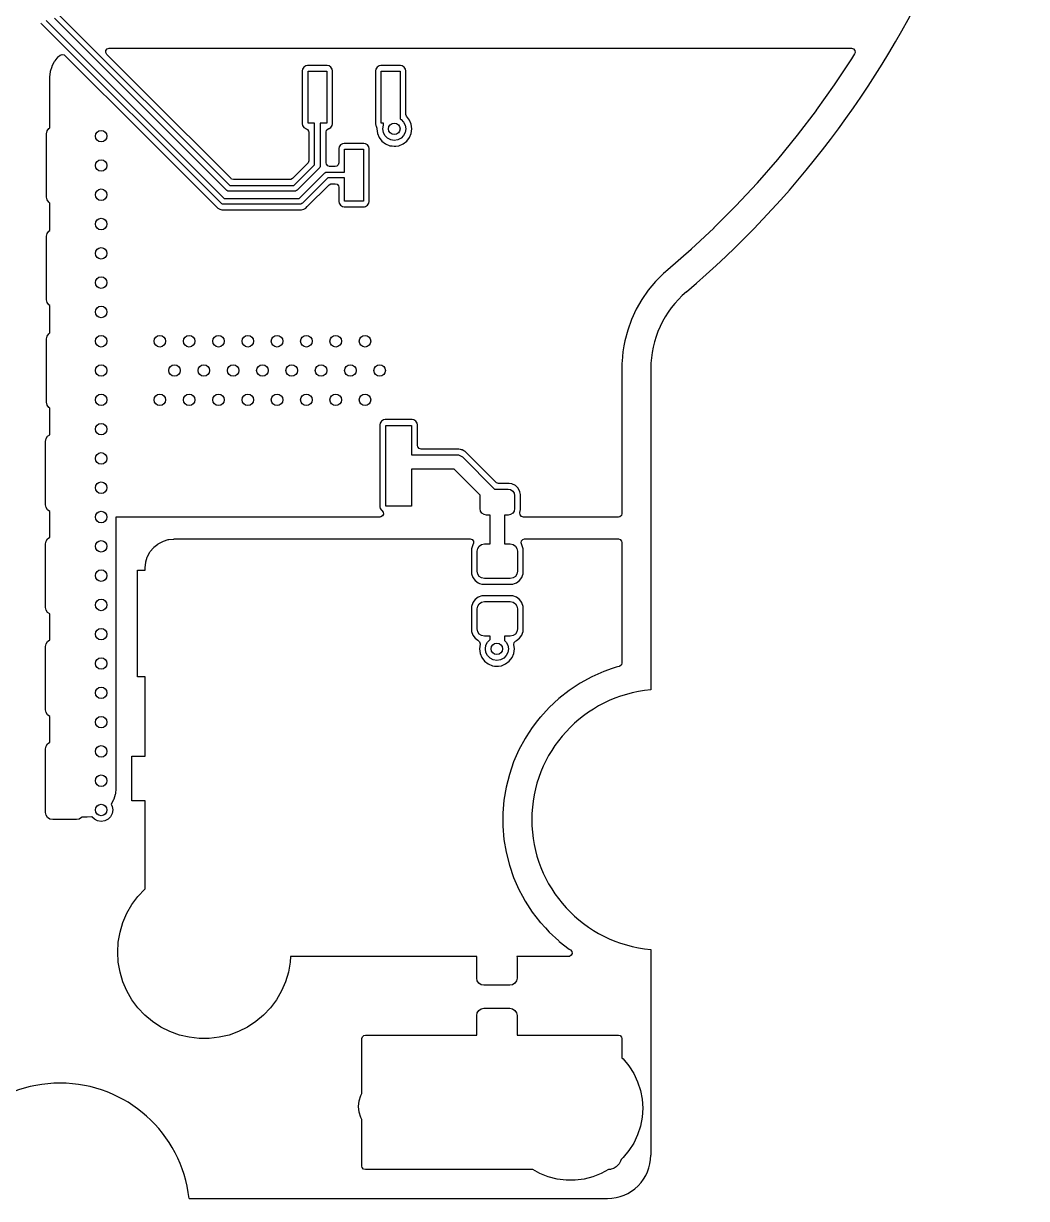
# Model space of a CAD drawing. Extents: x 116 to 183, y -128 to -37.6.
# Drawn here: x 148.18 to 182.95, y -128.03 to -87.28 of the extents above; entities that cross this region are included whole.
import ezdxf

# ---------------------------------------------------------------- set-up
doc = ezdxf.new("R2010")
doc.units = 0
doc.layers.add('BLACK', color=7, linetype='CONTINUOUS')

msp = doc.modelspace()

# ---------------------------------------------------------------- linework, layer by layer
at = {"layer": 'BLACK', "linetype": 'CONTINUOUS'}
for p, q in [((148.973, -87.173778), (155.142222, -93.343)), ((155.21649, -93.063711), (149.252289, -87.099511)), ((149.423, -86.987378), (155.328621, -92.893)), ((148.802289, -87.285911), (148.789853, -87.270757)), ((155.030089, -93.513711), (148.802289, -87.285911)), ((149.400328, -88.423149), (149.453869, -88.379209)), ((149.453869, -88.379209), (149.518175, -88.351898)), ((149.518175, -88.351898), (149.587043, -88.363689)), ((149.587043, -88.363689), (149.620212, -88.387383)), ((149.620212, -88.387383), (152.4, -91.167171)), ((151.035367, -88.288358), (151.040351, -88.218666)), ((151.068852, -88.349681), (151.035367, -88.288358)), ((151.040351, -88.218666), (151.082223, -88.162733)), ((152.4, -89.680829), (151.068852, -88.349681)), ((151.082223, -88.162733), (151.147687, -88.138316)), ((151.147687, -88.138316), (151.156533, -88.138)), ((151.156533, -88.138), (152.4, -88.138)), ((152.4, -88.138), (176.883591, -88.138)), ((176.989339, -88.326756), (176.881068, -88.503567)), ((176.883591, -88.138), (176.95063, -88.157685)), ((176.95063, -88.157685), (176.996385, -88.210489)), ((177.006329, -88.279647), (176.989339, -88.326756)), ((176.996385, -88.210489), (177.006329, -88.279647)), ((149.120757, -88.931232), (149.170577, -88.766994)), ((149.170577, -88.766994), (149.179875, -88.744549)), ((149.179875, -88.744549), (149.260775, -88.593195)), ((149.260775, -88.593195), (149.274272, -88.572995)), ((149.274272, -88.572995), (149.383149, -88.440328)), ((149.383149, -88.440328), (149.400328, -88.423149)), ((157.899447, -88.791447), (157.855132, -88.857769)), ((157.965769, -88.747132), (157.899447, -88.791447)), ((157.96577, -88.747131), (157.965769, -88.747132)), ((158.024247, -88.7355), (157.96577, -88.747131)), ((158.024252, -88.7355), (158.024247, -88.7355)), ((158.713748, -88.7355), (158.024252, -88.7355)), ((158.713752, -88.7355), (158.713748, -88.7355)), ((158.772229, -88.747131), (158.713752, -88.7355)), ((158.77223, -88.747132), (158.772229, -88.747131)), ((158.838552, -88.791447), (158.77223, -88.747132)), ((158.882867, -88.857769), (158.838552, -88.791447)), ((160.439447, -88.791447), (160.395132, -88.857769)), ((160.505769, -88.747132), (160.439447, -88.791447)), ((160.50577, -88.747131), (160.505769, -88.747132)), ((160.564247, -88.7355), (160.50577, -88.747131)), ((160.564252, -88.7355), (160.564247, -88.7355)), ((161.253748, -88.7355), (160.564252, -88.7355)), ((161.253752, -88.7355), (161.253748, -88.7355)), ((161.312229, -88.747131), (161.253752, -88.7355)), ((161.31223, -88.747132), (161.312229, -88.747131)), ((161.378552, -88.791447), (161.31223, -88.747132)), ((161.422867, -88.857769), (161.378552, -88.791447)), ((176.878854, -88.507051), (176.285558, -89.407195)), ((176.881068, -88.503567), (176.878854, -88.507051)), ((149.098, -89.144092), (149.098597, -89.131938)), ((149.098, -90.89664), (149.098, -89.144092)), ((149.098597, -89.131938), (149.116018, -88.955056)), ((149.116018, -88.955056), (149.120757, -88.931232)), ((157.855131, -88.85777), (157.8435, -88.916247)), ((157.8435, -88.916247), (157.8435, -90.755752)), ((157.855132, -88.857769), (157.855131, -88.85777)), ((158.044, -90.736), (158.044, -88.936)), ((158.044, -88.936), (158.694, -88.936)), ((158.694, -88.936), (158.694, -90.736)), ((158.882868, -88.85777), (158.882867, -88.857769)), ((158.894499, -88.916247), (158.882868, -88.85777)), ((158.8945, -88.916249), (158.894499, -88.916247)), ((158.8945, -90.75575), (158.8945, -88.916249)), ((160.395131, -88.85777), (160.3835, -88.916247)), ((160.3835, -88.916247), (160.3835, -90.755752)), ((160.395132, -88.857769), (160.395131, -88.85777)), ((160.584, -90.736), (160.584, -88.936)), ((160.584, -88.936), (161.234, -88.936)), ((161.234, -88.936), (161.234, -90.589482)), ((161.422868, -88.85777), (161.422867, -88.857769)), ((161.434499, -88.916247), (161.422868, -88.85777)), ((161.4345, -88.916249), (161.434499, -88.916247)), ((161.4345, -90.422813), (161.4345, -88.916249)), ((176.283228, -89.410605), (175.660305, -90.290478)), ((176.285558, -89.407195), (176.283228, -89.410605)), ((155.375352, -92.656181), (152.4, -89.680829)), ((161.43493, -90.43313), (161.4345, -90.422813)), ((161.460124, -90.498299), (161.43493, -90.43313)), ((175.657864, -90.293807), (175.005994, -91.152449)), ((175.660305, -90.290478), (175.657864, -90.293807)), ((157.8435, -90.755752), (157.855131, -90.814229)), ((157.855131, -90.814229), (157.855132, -90.81423)), ((157.855132, -90.81423), (157.899447, -90.880552)), ((158.269, -90.736), (158.044, -90.736)), ((158.269, -92.176379), (158.269, -90.736)), ((158.694, -90.736), (158.469, -90.736)), ((158.469, -90.736), (158.469, -92.217801)), ((158.838552, -90.880552), (158.882867, -90.814231)), ((158.882867, -90.814231), (158.882867, -90.814229)), ((158.882867, -90.814229), (158.882868, -90.814229)), ((158.882868, -90.814229), (158.894499, -90.755752)), ((158.894499, -90.755752), (158.8945, -90.75575)), ((160.3835, -90.755752), (160.395131, -90.814229)), ((160.395131, -90.814229), (160.395132, -90.81423)), ((160.395132, -90.81423), (160.41155, -90.838801)), ((160.41155, -90.838801), (160.432428, -90.905478)), ((160.659, -90.736), (160.584, -90.736)), ((160.636, -90.932), (160.655577, -90.808393)), ((160.655577, -90.808393), (160.659, -90.801675)), ((160.659, -90.801675), (160.659, -90.736)), ((161.234, -90.589482), (161.271114, -90.608393)), ((161.271114, -90.608393), (161.359607, -90.696886)), ((161.359607, -90.696886), (161.416423, -90.808393)), ((161.416423, -90.808393), (161.436, -90.932)), ((161.560535, -90.629157), (161.460124, -90.498299)), ((161.560535, -90.629158), (161.560535, -90.629157)), ((161.560536, -90.629159), (161.560535, -90.629158)), ((161.621044, -90.775238), (161.560536, -90.629159)), ((161.621044, -90.775239), (161.621044, -90.775238)), ((161.641681, -90.931995), (161.621044, -90.775239)), ((148.982, -91.102), (149.00103, -91.006329)), ((148.982, -93.302), (148.982, -91.102)), ((149.00103, -91.006329), (149.055223, -90.925223)), ((149.055223, -90.925223), (149.098, -90.89664)), ((152.4, -91.167171), (154.86034, -93.627511)), ((157.899447, -90.880552), (157.965767, -90.924866)), ((157.965767, -90.924866), (157.965769, -90.924867)), ((157.965769, -90.924867), (157.968684, -90.925447)), ((157.968684, -90.925447), (157.974461, -90.928467)), ((157.974461, -90.928467), (157.977054, -90.929542)), ((157.977054, -90.929542), (157.976957, -90.929773)), ((157.976957, -90.929773), (158.030597, -90.957827)), ((158.030597, -90.957827), (158.065175, -91.018541)), ((158.065175, -91.018541), (158.0685, -91.047065)), ((158.0685, -91.047065), (158.0685, -92.041968)), ((158.6695, -91.047065), (158.689185, -90.980026)), ((158.6695, -92.1115), (158.6695, -91.047065)), ((158.689185, -90.980026), (158.741989, -90.934271)), ((158.741989, -90.934271), (158.769311, -90.925447)), ((158.769311, -90.925447), (158.772231, -90.924867)), ((158.772231, -90.924867), (158.838552, -90.880552)), ((160.431387, -90.923875), (160.430318, -90.931995)), ((160.430318, -90.931995), (160.430318, -90.932001)), ((160.430318, -90.932001), (160.450955, -91.08876)), ((160.432428, -90.905478), (160.431387, -90.923875)), ((160.450955, -91.08876), (160.450956, -91.088762)), ((160.450956, -91.088762), (160.511464, -91.234841)), ((160.511464, -91.234841), (160.607718, -91.360282)), ((160.655577, -91.055607), (160.636, -90.932)), ((160.712393, -91.167114), (160.655577, -91.055607)), ((160.800886, -91.255607), (160.712393, -91.167114)), ((160.912393, -91.312423), (160.800886, -91.255607)), ((161.271114, -91.255607), (161.159607, -91.312423)), ((161.359607, -91.167114), (161.271114, -91.255607)), ((161.416423, -91.055607), (161.359607, -91.167114)), ((161.436, -90.932), (161.416423, -91.055607)), ((161.464282, -91.360282), (161.560536, -91.234841)), ((161.560536, -91.234841), (161.621044, -91.088762)), ((161.621044, -91.088762), (161.641682, -90.932)), ((161.641682, -90.932), (161.641681, -90.931995)), ((175.003443, -91.155696), (174.323334, -91.992174)), ((175.005994, -91.152449), (175.003443, -91.155696)), ((159.125131, -91.55777), (159.1135, -91.616247)), ((159.1135, -91.616247), (159.1135, -92.1115)), ((159.125132, -91.557769), (159.125131, -91.55777)), ((159.169447, -91.491447), (159.125132, -91.557769)), ((159.235769, -91.447132), (159.169447, -91.491447)), ((159.23577, -91.447131), (159.235769, -91.447132)), ((159.294247, -91.4355), (159.23577, -91.447131)), ((159.294252, -91.4355), (159.294247, -91.4355)), ((159.983748, -91.4355), (159.294252, -91.4355)), ((159.314, -92.436), (159.314, -91.636)), ((159.314, -91.636), (159.964, -91.636)), ((159.964, -91.636), (159.964, -93.436)), ((159.983752, -91.4355), (159.983748, -91.4355)), ((160.042229, -91.447131), (159.983752, -91.4355)), ((160.04223, -91.447132), (160.042229, -91.447131)), ((160.108552, -91.491447), (160.04223, -91.447132)), ((160.152867, -91.557769), (160.108552, -91.491447)), ((160.152868, -91.55777), (160.152867, -91.557769)), ((160.164499, -91.616247), (160.152868, -91.55777)), ((160.1645, -91.616249), (160.164499, -91.616247)), ((160.1645, -93.45575), (160.1645, -91.616249)), ((160.607718, -91.360282), (160.733159, -91.456536)), ((160.733159, -91.456536), (160.879238, -91.517044)), ((160.879238, -91.517044), (160.957619, -91.527363)), ((161.036, -91.332), (160.912393, -91.312423)), ((160.957619, -91.527363), (161.035999, -91.537682)), ((161.035999, -91.537682), (161.036, -91.537682)), ((161.159607, -91.312423), (161.036, -91.332)), ((161.036, -91.537682), (161.036001, -91.537682)), ((161.036001, -91.537682), (161.088254, -91.530802)), ((161.088254, -91.530802), (161.192762, -91.517044)), ((161.192762, -91.517044), (161.338841, -91.456536)), ((161.338841, -91.456536), (161.464282, -91.360282)), ((158.0685, -92.041968), (158.048815, -92.109007)), ((174.320676, -91.995334), (173.613102, -92.808696)), ((174.323334, -91.992174), (174.320676, -91.995334)), ((158.032181, -92.129649), (157.505649, -92.656181)), ((157.552379, -92.893), (158.269, -92.176379)), ((158.439711, -92.288512), (157.664512, -93.063711)), ((157.738777, -93.343), (158.616489, -92.465289)), ((158.048815, -92.109007), (158.032181, -92.129649)), ((158.452147, -92.273358), (158.439711, -92.288512)), ((158.467079, -92.23731), (158.452147, -92.273358)), ((158.469, -92.217801), (158.467079, -92.23731)), ((158.616489, -92.465289), (158.631642, -92.452853)), ((158.631642, -92.452853), (158.66769, -92.437921)), ((158.66769, -92.437921), (158.687199, -92.436)), ((158.680706, -92.163011), (158.6695, -92.1115)), ((158.726461, -92.215815), (158.680706, -92.163011)), ((158.687199, -92.436), (159.314, -92.436)), ((158.7935, -92.2355), (158.726461, -92.215815)), ((158.9895, -92.2355), (158.7935, -92.2355)), ((159.041011, -92.224294), (158.9895, -92.2355)), ((159.093815, -92.178539), (159.041011, -92.224294)), ((159.1135, -92.1115), (159.093815, -92.178539)), ((155.328621, -92.893), (157.552379, -92.893)), ((155.395994, -92.672815), (155.375352, -92.656181)), ((155.463033, -92.6925), (155.395994, -92.672815)), ((157.417968, -92.6925), (155.463033, -92.6925)), ((157.444326, -92.689666), (157.417968, -92.6925)), ((157.505649, -92.656181), (157.444326, -92.689666)), ((158.72862, -92.636), (157.85091, -93.513711)), ((158.020659, -93.627511), (158.775351, -92.872819)), ((159.314, -92.636), (158.72862, -92.636)), ((158.775351, -92.872819), (158.836674, -92.839334)), ((158.836674, -92.839334), (158.863032, -92.8365)), ((158.863032, -92.8365), (158.9895, -92.8365)), ((158.9895, -92.8365), (159.056539, -92.856185)), ((159.056539, -92.856185), (159.102294, -92.908989)), ((159.314, -93.436), (159.314, -92.636)), ((173.61034, -92.811766), (172.876084, -93.601114)), ((173.613102, -92.808696), (173.61034, -92.811766)), ((149.00103, -93.397671), (148.982, -93.302)), ((155.231643, -93.076148), (155.21649, -93.063711)), ((155.267691, -93.091079), (155.231643, -93.076148)), ((155.2872, -93.093), (155.267691, -93.091079)), ((157.593801, -93.093), (155.2872, -93.093)), ((157.61331, -93.091079), (157.593801, -93.093)), ((157.649358, -93.076147), (157.61331, -93.091079)), ((157.664512, -93.063711), (157.649358, -93.076147)), ((159.102294, -92.908989), (159.1135, -92.9605)), ((159.1135, -92.9605), (159.1135, -93.455752)), ((149.055223, -93.478777), (149.00103, -93.397671)), ((149.098, -93.507359), (149.055223, -93.478777)), ((149.098, -94.45264), (149.098, -93.507359)), ((154.86034, -93.627511), (154.916289, -93.68346)), ((154.916289, -93.68346), (154.916291, -93.683461)), ((154.916291, -93.683461), (154.916295, -93.683464)), ((154.916295, -93.683464), (154.982059, -93.721432)), ((155.045242, -93.526147), (155.030089, -93.513711)), ((155.0558, -93.53052), (155.045242, -93.526147)), ((155.081291, -93.541079), (155.0558, -93.53052)), ((155.1008, -93.543), (155.081291, -93.541079)), ((157.780199, -93.543), (155.1008, -93.543)), ((155.142222, -93.343), (157.738777, -93.343)), ((157.799708, -93.541079), (157.780199, -93.543)), ((157.835756, -93.526147), (157.799708, -93.541079)), ((157.85091, -93.513711), (157.835756, -93.526147)), ((157.896188, -93.723021), (157.96471, -93.68346)), ((157.96471, -93.68346), (158.020659, -93.627511)), ((159.1135, -93.455752), (159.125131, -93.514229)), ((159.125131, -93.514229), (159.125132, -93.51423)), ((159.125132, -93.51423), (159.169447, -93.580552)), ((159.169447, -93.580552), (159.235769, -93.624867)), ((159.235769, -93.624867), (159.23577, -93.624868)), ((159.23577, -93.624868), (159.294247, -93.636499)), ((159.294247, -93.636499), (159.29425, -93.6365)), ((159.29425, -93.6365), (159.294252, -93.6365)), ((159.294252, -93.6365), (159.98375, -93.6365)), ((159.964, -93.436), (159.314, -93.436)), ((159.98375, -93.6365), (159.983751, -93.636499)), ((159.983751, -93.636499), (159.998568, -93.633552)), ((159.998568, -93.633552), (160.042229, -93.624868)), ((160.042229, -93.624868), (160.042229, -93.624867)), ((160.042229, -93.624867), (160.042231, -93.624867)), ((160.042231, -93.624867), (160.108552, -93.580552)), ((160.108552, -93.580552), (160.152867, -93.514231)), ((160.152867, -93.514231), (160.152867, -93.514229)), ((160.152867, -93.514229), (160.152868, -93.514229)), ((160.152868, -93.514229), (160.164499, -93.455752)), ((160.164499, -93.455752), (160.1645, -93.45575)), ((172.873222, -93.60409), (172.11308, -94.368567)), ((172.876084, -93.601114), (172.873222, -93.60409)), ((154.982059, -93.721432), (154.984811, -93.723021)), ((154.984811, -93.723021), (155.061238, -93.7435)), ((155.061238, -93.7435), (155.06124, -93.7435)), ((155.06124, -93.7435), (157.819759, -93.7435)), ((157.819759, -93.7435), (157.819761, -93.7435)), ((157.819761, -93.7435), (157.896188, -93.723021)), ((149.00103, -94.562329), (149.055223, -94.481223)), ((149.055223, -94.481223), (149.098, -94.45264)), ((172.11012, -94.371446), (171.324959, -95.110177)), ((172.11308, -94.368567), (172.11012, -94.371446)), ((148.982, -94.658), (149.00103, -94.562329)), ((148.982, -96.858), (148.982, -94.658)), ((171.321905, -95.112956), (170.512707, -95.825028)), ((171.324959, -95.110177), (171.321905, -95.112956)), ((170.362555, -95.952876), (170.088537, -96.230303)), ((170.362556, -95.952875), (170.362555, -95.952876)), ((170.436674, -95.889776), (170.362556, -95.952875)), ((170.436798, -95.889662), (170.436674, -95.889776)), ((170.459944, -95.869967), (170.436798, -95.889662)), ((170.459947, -95.869964), (170.459944, -95.869967)), ((170.505487, -95.831196), (170.459947, -95.869964)), ((170.511171, -95.826358), (170.505487, -95.831196)), ((170.512707, -95.825028), (170.511171, -95.826358)), ((169.839531, -96.530388), (169.617422, -96.850863)), ((170.088537, -96.230303), (169.839531, -96.530388)), ((149.00103, -96.953671), (148.982, -96.858)), ((149.055223, -97.034777), (149.00103, -96.953671)), ((169.617422, -96.850863), (169.423844, -97.189363)), ((149.098, -97.063359), (149.055223, -97.034777)), ((149.098, -98.00864), (149.098, -97.063359)), ((169.423844, -97.189363), (169.260273, -97.54331)), ((169.260265, -97.543329), (169.127913, -97.910097)), ((169.260273, -97.54331), (169.260265, -97.543329)), ((148.982, -98.214), (149.00103, -98.118329)), ((149.00103, -98.118329), (149.055223, -98.037223)), ((149.055223, -98.037223), (149.098, -98.00864)), ((169.127907, -97.910113), (169.027764, -98.28696)), ((169.127913, -97.910097), (169.127907, -97.910113)), ((148.982, -100.414), (148.982, -98.214)), ((168.998021, -98.457007), (168.96058, -98.671065)), ((169.027764, -98.28696), (168.998021, -98.457007)), ((168.933378, -98.98447), (168.926862, -99.05954)), ((168.96058, -98.671065), (168.933378, -98.98447)), ((168.926838, -99.149842), (168.926813, -99.150379)), ((168.926813, -99.150379), (168.926813, -104.27)), ((168.926862, -99.05954), (168.926838, -99.149842)), ((169.927313, -99.254504), (169.927313, -110.391357)), ((149.00103, -100.509671), (148.982, -100.414)), ((149.055223, -100.590777), (149.00103, -100.509671)), ((149.098, -100.619359), (149.055223, -100.590777)), ((149.098, -101.538995), (149.098, -100.619359)), ((160.659009, -101.027132), (160.592687, -101.071447)), ((160.65901, -101.027131), (160.659009, -101.027132)), ((160.717487, -101.0155), (160.65901, -101.027131)), ((160.717492, -101.0155), (160.717487, -101.0155)), ((161.656988, -101.0155), (160.717492, -101.0155)), ((161.656992, -101.0155), (161.656988, -101.0155)), ((161.715469, -101.027131), (161.656992, -101.0155)), ((161.71547, -101.027132), (161.715469, -101.027131)), ((161.781792, -101.071447), (161.71547, -101.027132)), ((160.548371, -101.13777), (160.53674, -101.196247)), ((160.53674, -101.196247), (160.53674, -104.035752)), ((160.548372, -101.137769), (160.548371, -101.13777)), ((160.592687, -101.071447), (160.548372, -101.137769)), ((160.73724, -104.016), (160.73724, -101.216)), ((160.73724, -101.216), (161.63724, -101.216)), ((161.63724, -101.216), (161.63724, -102.237)), ((161.826107, -101.137769), (161.781792, -101.071447)), ((161.826108, -101.13777), (161.826107, -101.137769)), ((161.837739, -101.196247), (161.826108, -101.13777)), ((161.83774, -101.196249), (161.837739, -101.196247)), ((161.83774, -101.9125), (161.83774, -101.196249)), ((148.9435, -101.77), (148.96253, -101.674329)), ((148.9435, -103.97), (148.9435, -101.77)), ((148.96253, -101.674329), (149.016723, -101.593223)), ((149.016723, -101.593223), (149.097829, -101.53903)), ((149.097829, -101.53903), (149.098, -101.538995)), ((161.63724, -102.237), (163.21724, -102.237)), ((161.848946, -101.964011), (161.83774, -101.9125)), ((161.894701, -102.016815), (161.848946, -101.964011)), ((161.96174, -102.0365), (161.894701, -102.016815)), ((163.276548, -102.0365), (161.96174, -102.0365)), ((163.21724, -102.237), (163.266013, -102.241804)), ((163.266013, -102.241804), (163.356133, -102.279133)), ((163.276549, -102.0365), (163.276548, -102.0365)), ((163.328718, -102.050478), (163.276549, -102.0365)), ((163.36691, -102.060712), (163.328718, -102.050478)), ((163.366913, -102.060713), (163.36691, -102.060712)), ((163.37902, -102.063957), (163.366913, -102.060713)), ((163.391128, -102.067201), (163.37902, -102.063957)), ((163.44249, -102.096856), (163.391128, -102.067201)), ((163.493854, -102.126511), (163.44249, -102.096856)), ((163.493856, -102.126513), (163.493854, -102.126511)), ((164.557525, -103.190181), (163.493856, -102.126513)), ((163.356133, -102.279133), (163.356137, -102.279137)), ((163.356137, -102.279137), (163.394017, -102.310223)), ((163.394017, -102.310223), (164.510794, -103.427)), ((163.113686, -102.737), (161.63724, -102.737)), ((161.63724, -102.737), (161.63724, -104.016)), ((164.010798, -103.634112), (163.113686, -102.737)), ((164.510794, -103.427), (164.98224, -103.427)), ((164.578167, -103.206815), (164.557525, -103.190181)), ((164.645206, -103.2265), (164.578167, -103.206815)), ((165.015728, -103.2265), (164.645206, -103.2265)), ((164.98224, -103.427), (165.068344, -103.444127)), ((165.015733, -103.2265), (165.015728, -103.2265)), ((165.115361, -103.242279), (165.015733, -103.2265)), ((165.068344, -103.444127), (165.141339, -103.492901)), ((165.115364, -103.24228), (165.115361, -103.242279)), ((165.115366, -103.242281), (165.115364, -103.24228)), ((165.23546, -103.303472), (165.115366, -103.242281)), ((165.141339, -103.492901), (165.190113, -103.565896)), ((165.235461, -103.303473), (165.23546, -103.303472)), ((165.235465, -103.303476), (165.235461, -103.303473)), ((165.330763, -103.398774), (165.235465, -103.303476)), ((165.330766, -103.398778), (165.330763, -103.398774)), ((165.330768, -103.39878), (165.330766, -103.398778)), ((165.391959, -103.518874), (165.330768, -103.39878)), ((164.00724, -103.652), (164.010798, -103.634112)), ((164.00724, -104.102), (164.00724, -103.652)), ((165.190113, -103.565896), (165.20724, -103.652)), ((165.20724, -103.652), (165.20724, -104.102)), ((165.391959, -103.518876), (165.391959, -103.518874)), ((165.39196, -103.518878), (165.391959, -103.518876)), ((165.40774, -103.618506), (165.39196, -103.518878)), ((165.40774, -104.135493), (165.40774, -103.618506)), ((148.96253, -104.065671), (148.9435, -103.97)), ((149.016723, -104.146777), (148.96253, -104.065671)), ((149.097829, -104.20097), (149.016723, -104.146777)), ((149.098, -104.201004), (149.097829, -104.20097)), ((149.098, -105.094995), (149.098, -104.201004)), ((160.53674, -104.035752), (160.548371, -104.094229)), ((160.548371, -104.094229), (160.548372, -104.09423)), ((160.548372, -104.09423), (160.592687, -104.160552)), ((160.592687, -104.160552), (160.602185, -104.166898)), ((160.602185, -104.166898), (160.64699, -104.22051)), ((160.655697, -104.289835), (160.625543, -104.352862)), ((160.64699, -104.22051), (160.655697, -104.289835)), ((161.63724, -104.016), (160.73724, -104.016)), ((164.024367, -104.188104), (164.00724, -104.102)), ((164.073141, -104.261099), (164.024367, -104.188104)), ((164.146136, -104.309873), (164.073141, -104.261099)), ((164.23224, -104.327), (164.146136, -104.309873)), ((165.068344, -104.309873), (164.98224, -104.327)), ((165.141339, -104.261099), (165.068344, -104.309873)), ((165.190113, -104.188104), (165.141339, -104.261099)), ((165.20724, -104.102), (165.190113, -104.188104)), ((165.388271, -104.252353), (165.39128, -104.239415)), ((165.398215, -104.321511), (165.388271, -104.252353)), ((165.39128, -104.239415), (165.40774, -104.135493)), ((168.926813, -104.27), (168.907128, -104.337039)), ((152.4, -104.394), (151.384, -104.394)), ((151.384, -104.394), (151.384, -104.901992)), ((160.533294, -104.394), (152.4, -104.394)), ((160.5661, -104.389582), (160.533294, -104.394)), ((160.625543, -104.352862), (160.5661, -104.389582)), ((164.35724, -104.327), (164.23224, -104.327)), ((164.35724, -105.327), (164.35724, -104.327)), ((164.98224, -104.327), (164.85724, -104.327)), ((164.85724, -104.327), (164.85724, -105.327)), ((165.44397, -104.374315), (165.398215, -104.321511)), ((165.511009, -104.394), (165.44397, -104.374315)), ((168.802813, -104.394), (165.511009, -104.394)), ((168.854324, -104.382794), (168.802813, -104.394)), ((168.907128, -104.337039), (168.854324, -104.382794)), ((149.016723, -105.149223), (149.097829, -105.09503)), ((149.097829, -105.09503), (149.098, -105.094995)), ((151.384, -104.901992), (151.384, -113.801907)), ((148.9435, -105.326), (148.96253, -105.230329)), ((148.9435, -107.526), (148.9435, -105.326)), ((148.96253, -105.230329), (149.016723, -105.149223)), ((152.576272, -105.590995), (152.685149, -105.458328)), ((152.685149, -105.458328), (152.702328, -105.441149)), ((152.702328, -105.441149), (152.834995, -105.332272)), ((152.834995, -105.332272), (152.855195, -105.318775)), ((152.855195, -105.318775), (153.006549, -105.237875)), ((153.006549, -105.237875), (153.028994, -105.228577)), ((153.028994, -105.228577), (153.193232, -105.178757)), ((153.193232, -105.178757), (153.217056, -105.174018)), ((153.217056, -105.174018), (153.393939, -105.156597)), ((153.393939, -105.156597), (153.406093, -105.156)), ((153.406093, -105.156), (163.662415, -105.156)), ((163.662415, -105.156), (163.729454, -105.175685)), ((163.709593, -105.4923), (163.70674, -105.52273)), ((163.70674, -105.52273), (163.70674, -106.331269)), ((163.754446, -105.364119), (163.709593, -105.492298)), ((163.709593, -105.492298), (163.709593, -105.4923)), ((163.729454, -105.175685), (163.775209, -105.228489)), ((163.754447, -105.364117), (163.754446, -105.364119)), ((163.762185, -105.353634), (163.754447, -105.364117)), ((163.785153, -105.297647), (163.762185, -105.353634)), ((163.775209, -105.228489), (163.785153, -105.297647)), ((163.90724, -105.577), (163.92627, -105.481329)), ((163.92627, -105.481329), (163.980463, -105.400223)), ((163.980463, -105.400223), (164.061569, -105.34603)), ((164.061569, -105.34603), (164.15724, -105.327)), ((164.15724, -105.327), (164.35724, -105.327)), ((164.85724, -105.327), (165.05724, -105.327)), ((165.05724, -105.327), (165.152911, -105.34603)), ((165.152911, -105.34603), (165.234017, -105.400223)), ((165.234017, -105.400223), (165.28821, -105.481329)), ((165.28821, -105.481329), (165.30724, -105.577)), ((165.428324, -105.288006), (165.443639, -105.219835)), ((165.452295, -105.353634), (165.428324, -105.288006)), ((165.443639, -105.219835), (165.493379, -105.170767)), ((165.460032, -105.364117), (165.452295, -105.353634)), ((165.460033, -105.364119), (165.460032, -105.364117)), ((165.504886, -105.492298), (165.460033, -105.364119)), ((165.493379, -105.170767), (165.552065, -105.156)), ((165.504886, -105.4923), (165.504886, -105.492298)), ((165.50774, -105.52273), (165.504886, -105.4923)), ((165.50774, -106.331269), (165.50774, -105.52273)), ((165.552065, -105.156), (168.802813, -105.156)), ((168.802813, -105.156), (168.869852, -105.175685)), ((168.869852, -105.175685), (168.915607, -105.228489)), ((168.915607, -105.228489), (168.926813, -105.28)), ((168.926813, -105.28), (168.926813, -109.455836)), ((152.422757, -105.949232), (152.472577, -105.784994)), ((152.472577, -105.784994), (152.481875, -105.762549)), ((152.481875, -105.762549), (152.562775, -105.611195)), ((152.562775, -105.611195), (152.576272, -105.590995)), ((163.90724, -106.277), (163.90724, -105.577)), ((165.30724, -105.577), (165.30724, -106.277)), ((152.13724, -109.941), (152.13724, -106.241)), ((152.13724, -106.241), (152.4, -106.241)), ((152.4, -106.162092), (152.400597, -106.149938)), ((152.4, -106.241), (152.4, -106.162092)), ((152.400597, -106.149938), (152.418018, -105.973056)), ((152.418018, -105.973056), (152.422757, -105.949232)), ((163.70674, -106.331269), (163.709593, -106.361699)), ((163.92627, -106.372671), (163.90724, -106.277)), ((165.30724, -106.277), (165.28821, -106.372671)), ((165.504886, -106.361699), (165.50774, -106.331269)), ((163.709593, -106.361699), (163.709593, -106.361701)), ((163.709593, -106.361701), (163.754446, -106.48988)), ((163.754446, -106.48988), (163.754447, -106.489882)), ((163.754447, -106.489882), (163.83509, -106.59915)), ((163.83509, -106.59915), (163.944358, -106.679793)), ((163.980463, -106.453777), (163.92627, -106.372671)), ((163.944358, -106.679793), (163.987085, -106.694744)), ((164.061569, -106.50797), (163.980463, -106.453777)), ((163.987085, -106.694744), (164.072539, -106.724646)), ((164.15724, -106.527), (164.061569, -106.50797)), ((164.072539, -106.724646), (164.10297, -106.7275)), ((164.10297, -106.7275), (164.102974, -106.7275)), ((164.102974, -106.7275), (165.11151, -106.7275)), ((165.05724, -106.527), (164.15724, -106.527)), ((165.152911, -106.50797), (165.05724, -106.527)), ((165.11151, -106.7275), (165.141939, -106.724646)), ((165.141939, -106.724646), (165.141941, -106.724646)), ((165.141941, -106.724646), (165.20603, -106.702219)), ((165.234017, -106.453777), (165.152911, -106.50797)), ((165.20603, -106.702219), (165.270122, -106.679793)), ((165.28821, -106.372671), (165.234017, -106.453777)), ((165.270122, -106.679793), (165.37939, -106.59915)), ((165.37939, -106.59915), (165.460033, -106.489882)), ((165.460033, -106.489882), (165.482459, -106.42579)), ((165.482459, -106.42579), (165.504886, -106.361701)), ((165.504886, -106.361701), (165.504886, -106.361699)), ((164.072538, -107.129353), (163.944359, -107.174206)), ((164.07254, -107.129353), (164.072538, -107.129353)), ((164.10297, -107.1265), (164.07254, -107.129353)), ((164.102974, -107.1265), (164.10297, -107.1265)), ((165.111506, -107.1265), (164.102974, -107.1265)), ((165.11151, -107.1265), (165.111506, -107.1265)), ((165.14194, -107.129353), (165.11151, -107.1265)), ((165.27012, -107.174206), (165.14194, -107.129353)), ((148.96253, -107.621671), (148.9435, -107.526)), ((163.709593, -107.4923), (163.70674, -107.52273)), ((163.70674, -107.52273), (163.70674, -108.331269)), ((163.754446, -107.364119), (163.709593, -107.492298)), ((163.709593, -107.492298), (163.709593, -107.4923)), ((163.754447, -107.364117), (163.754446, -107.364119)), ((163.83509, -107.25485), (163.754447, -107.364117)), ((163.944357, -107.174207), (163.83509, -107.25485)), ((163.90724, -107.577), (163.92627, -107.481329)), ((163.92627, -107.481329), (163.980463, -107.400223)), ((163.944359, -107.174206), (163.944357, -107.174207)), ((163.980463, -107.400223), (164.061569, -107.34603)), ((164.061569, -107.34603), (164.15724, -107.327)), ((164.15724, -107.327), (165.05724, -107.327)), ((165.05724, -107.327), (165.152911, -107.34603)), ((165.152911, -107.34603), (165.234017, -107.400223)), ((165.234017, -107.400223), (165.28821, -107.481329)), ((165.270122, -107.174207), (165.27012, -107.174206)), ((165.37939, -107.25485), (165.270122, -107.174207)), ((165.28821, -107.481329), (165.30724, -107.577)), ((165.460032, -107.364117), (165.37939, -107.25485)), ((165.460033, -107.364119), (165.460032, -107.364117)), ((165.504886, -107.492298), (165.460033, -107.364119)), ((165.504886, -107.4923), (165.504886, -107.492298)), ((165.50774, -107.52273), (165.504886, -107.4923)), ((165.50774, -108.331269), (165.50774, -107.52273)), ((149.016723, -107.702777), (148.96253, -107.621671)), ((149.097829, -107.75697), (149.016723, -107.702777)), ((149.098, -107.757004), (149.097829, -107.75697)), ((149.098, -108.650995), (149.098, -107.757004)), ((163.90724, -108.277), (163.90724, -107.577)), ((165.30724, -107.577), (165.30724, -108.277)), ((163.70674, -108.331269), (163.709593, -108.361699)), ((163.709593, -108.361699), (163.709593, -108.361701)), ((163.709593, -108.361701), (163.754446, -108.48988)), ((163.92627, -108.372671), (163.90724, -108.277)), ((163.980463, -108.453777), (163.92627, -108.372671)), ((165.28821, -108.372671), (165.234017, -108.453777)), ((165.30724, -108.277), (165.28821, -108.372671)), ((165.482459, -108.42579), (165.504886, -108.361701)), ((165.504886, -108.361699), (165.50774, -108.331269)), ((165.504886, -108.361701), (165.504886, -108.361699)), ((148.9435, -108.882), (148.96253, -108.786329)), ((148.96253, -108.786329), (149.016723, -108.705223)), ((149.016723, -108.705223), (149.097829, -108.65103)), ((149.097829, -108.65103), (149.098, -108.650995)), ((163.754446, -108.48988), (163.754447, -108.489882)), ((163.754447, -108.489882), (163.83509, -108.59915)), ((163.83509, -108.59915), (163.929894, -108.669118)), ((163.929894, -108.669118), (163.951835, -108.685311)), ((163.951835, -108.685311), (163.950735, -108.6868)), ((163.950735, -108.6868), (163.99263, -108.727564)), ((164.061569, -108.50797), (163.980463, -108.453777)), ((163.99263, -108.727564), (164.008413, -108.795628)), ((164.15724, -108.527), (164.061569, -108.50797)), ((164.35724, -108.527), (164.15724, -108.527)), ((164.211577, -108.842393), (164.268393, -108.730886)), ((164.268393, -108.730886), (164.356886, -108.642393)), ((164.356886, -108.642393), (164.35724, -108.642212)), ((164.35724, -108.642212), (164.35724, -108.527)), ((165.05724, -108.527), (164.85724, -108.527)), ((164.85724, -108.527), (164.85724, -108.672519)), ((164.85724, -108.672519), (164.915607, -108.730886)), ((164.915607, -108.730886), (164.972423, -108.842393)), ((165.152911, -108.50797), (165.05724, -108.527)), ((165.234017, -108.453777), (165.152911, -108.50797)), ((165.178008, -108.816562), (165.188773, -108.747529)), ((165.188773, -108.747529), (165.235153, -108.695273)), ((165.235153, -108.695273), (165.259995, -108.683337)), ((165.259995, -108.683337), (165.270118, -108.679795)), ((165.270118, -108.679795), (165.270119, -108.679793)), ((165.270119, -108.679793), (165.270122, -108.679793)), ((165.270122, -108.679793), (165.37939, -108.59915)), ((165.37939, -108.59915), (165.460033, -108.489882)), ((165.460033, -108.489882), (165.482459, -108.42579)), ((148.9435, -111.082), (148.9435, -108.882)), ((164.007559, -108.804658), (163.986318, -108.965998)), ((163.986318, -108.965998), (163.986318, -108.966001)), ((163.986318, -108.966001), (164.006955, -109.12276)), ((164.006955, -109.12276), (164.006956, -109.122762)), ((164.006956, -109.122762), (164.067464, -109.268841)), ((164.008413, -108.795628), (164.007559, -108.804658)), ((164.192, -108.966), (164.211577, -108.842393)), ((164.211577, -109.089607), (164.192, -108.966)), ((164.268393, -109.201114), (164.211577, -109.089607)), ((164.356886, -109.289607), (164.268393, -109.201114)), ((164.915607, -109.201114), (164.827114, -109.289607)), ((164.972423, -109.089607), (164.915607, -109.201114)), ((164.972423, -108.842393), (164.992, -108.966)), ((164.992, -108.966), (164.972423, -109.089607)), ((165.116536, -109.268841), (165.177044, -109.122762)), ((165.177044, -109.122762), (165.197682, -108.966)), ((165.197682, -108.966), (165.178008, -108.816562)), ((164.067464, -109.268841), (164.163718, -109.394282)), ((164.163718, -109.394282), (164.289159, -109.490536)), ((164.289159, -109.490536), (164.435238, -109.551044)), ((164.468393, -109.346423), (164.356886, -109.289607)), ((164.435238, -109.551044), (164.513619, -109.561363)), ((164.592, -109.366), (164.468393, -109.346423)), ((164.513619, -109.561363), (164.591999, -109.571682)), ((164.591999, -109.571682), (164.592, -109.571682)), ((164.715607, -109.346423), (164.592, -109.366)), ((164.592, -109.571682), (164.592001, -109.571682)), ((164.592001, -109.571682), (164.644254, -109.564802)), ((164.644254, -109.564802), (164.748762, -109.551044)), ((164.827114, -109.289607), (164.715607, -109.346423)), ((164.748762, -109.551044), (164.894841, -109.490536)), ((164.894841, -109.490536), (165.020282, -109.394282)), ((165.020282, -109.394282), (165.116536, -109.268841)), ((168.724648, -109.603932), (168.586661, -109.651786)), ((168.777816, -109.590278), (168.724648, -109.603932)), ((168.833656, -109.575939), (168.777816, -109.590278)), ((168.854324, -109.56863), (168.833656, -109.575939)), ((168.907128, -109.522875), (168.854324, -109.56863)), ((168.926813, -109.455836), (168.907128, -109.522875)), ((152.4, -109.941), (152.13724, -109.941)), ((152.4, -112.691), (152.4, -109.941)), ((167.878305, -109.937135), (167.478597, -110.154851)), ((167.878318, -109.937128), (167.878305, -109.937135)), ((168.294602, -109.753075), (167.878318, -109.937128)), ((168.586661, -109.651786), (168.294602, -109.753075)), ((167.098159, -110.40477), (166.739621, -110.685155)), ((167.098172, -110.40476), (167.098159, -110.40477)), ((167.478591, -110.154855), (167.098172, -110.40476)), ((167.478597, -110.154851), (167.478591, -110.154855)), ((166.739602, -110.685172), (166.405391, -110.994127)), ((166.739621, -110.685155), (166.739602, -110.685172)), ((148.96253, -111.177671), (148.9435, -111.082)), ((149.016723, -111.258777), (148.96253, -111.177671)), ((166.40538, -110.994139), (166.09775, -111.329576)), ((166.405391, -110.994127), (166.40538, -110.994139)), ((149.097829, -111.31297), (149.016723, -111.258777)), ((149.098, -111.313004), (149.097829, -111.31297)), ((149.098, -112.206995), (149.098, -111.313004)), ((166.003814, -111.450682), (165.818768, -111.689252)), ((166.097739, -111.32959), (166.003814, -111.450682)), ((166.09775, -111.329576), (166.097739, -111.32959)), ((165.607277, -112.014), (165.570369, -112.070673)), ((165.818768, -111.689252), (165.607277, -112.014)), ((148.9435, -112.438), (148.96253, -112.342329)), ((148.9435, -114.638), (148.9435, -112.438)), ((148.96253, -112.342329), (149.016723, -112.261223)), ((149.016723, -112.261223), (149.097829, -112.20703)), ((149.097829, -112.20703), (149.098, -112.206995)), ((165.570369, -112.070673), (165.354241, -112.47124)), ((151.93724, -114.241), (151.93724, -112.691)), ((151.93724, -112.691), (152.4, -112.691)), ((165.354239, -112.471245), (165.171833, -112.888271)), ((165.354241, -112.47124), (165.354239, -112.471245)), ((165.171833, -112.888271), (165.0244, -113.318904)), ((165.0244, -113.318904), (164.912938, -113.760217)), ((151.36124, -114.014775), (151.311424, -114.178998)), ((151.365982, -113.990934), (151.36124, -114.014775)), ((151.383403, -113.814061), (151.365982, -113.990934)), ((151.384, -113.801907), (151.383403, -113.814061)), ((164.912936, -113.760226), (164.838211, -114.209185)), ((164.912938, -113.760217), (164.912936, -113.760226)), ((151.221227, -114.352798), (151.218764, -114.356483)), ((151.218764, -114.356483), (151.256423, -114.430393)), ((151.302121, -114.201456), (151.221227, -114.352798)), ((151.256423, -114.430393), (151.276, -114.554)), ((151.311424, -114.178998), (151.302121, -114.201456)), ((152.4, -114.241), (151.93724, -114.241)), ((152.4, -117.291491), (152.4, -114.241)), ((164.838209, -114.209204), (164.800717, -114.662826)), ((164.838211, -114.209185), (164.838209, -114.2092)), ((164.838209, -114.2092), (164.838209, -114.209204)), ((148.96253, -114.733671), (148.9435, -114.638)), ((149.016723, -114.814777), (148.96253, -114.733671)), ((149.097829, -114.86897), (149.016723, -114.814777)), ((149.1935, -114.888), (149.097829, -114.86897)), ((150.0185, -114.888), (149.1935, -114.888)), ((150.114171, -114.86897), (150.0185, -114.888)), ((150.195277, -114.814777), (150.114171, -114.86897)), ((150.199805, -114.808), (150.195277, -114.814777)), ((150.377907, -114.808), (150.199805, -114.808)), ((150.390061, -114.807403), (150.377907, -114.808)), ((150.554486, -114.791207), (150.390061, -114.807403)), ((150.640886, -114.877607), (150.554486, -114.791207)), ((150.752393, -114.934423), (150.640886, -114.877607)), ((151.111114, -114.877607), (150.999607, -114.934423)), ((151.199607, -114.789114), (151.111114, -114.877607)), ((151.256423, -114.677607), (151.199607, -114.789114)), ((151.276, -114.554), (151.256423, -114.677607)), ((164.800717, -114.662826), (164.800717, -115.117995)), ((150.876, -114.954), (150.752393, -114.934423)), ((150.999607, -114.934423), (150.876, -114.954)), ((164.800717, -115.117995), (164.838209, -115.571613)), ((164.838209, -115.571613), (164.838211, -115.571635)), ((164.838211, -115.571635), (164.912936, -116.020594)), ((164.912936, -116.020594), (164.912938, -116.020603)), ((164.912938, -116.020603), (164.91294, -116.020609)), ((164.91294, -116.020609), (165.024401, -116.46192)), ((165.024401, -116.46192), (165.171834, -116.89255)), ((165.171834, -116.89255), (165.354238, -117.309572)), ((152.149107, -117.554887), (152.388515, -117.301129)), ((152.388515, -117.301129), (152.4, -117.291491)), ((165.354238, -117.309572), (165.35424, -117.309575)), ((165.35424, -117.309575), (165.354242, -117.30958)), ((165.354242, -117.30958), (165.477743, -117.538474)), ((151.940777, -117.834723), (152.149107, -117.554887)), ((165.477743, -117.538474), (165.570372, -117.710152)), ((165.570372, -117.710152), (165.818768, -118.091568)), ((151.628162, -118.45719), (151.766342, -118.136852)), ((151.766342, -118.136852), (151.940777, -117.834723)), ((165.818768, -118.091568), (166.070026, -118.415499)), ((151.528105, -118.791402), (151.628162, -118.45719)), ((166.070026, -118.415499), (166.09774, -118.451229)), ((166.09774, -118.451229), (166.097751, -118.451243)), ((166.097751, -118.451243), (166.273522, -118.642902)), ((151.467525, -119.134971), (151.528105, -118.791402)), ((166.273522, -118.642902), (166.405385, -118.786685)), ((166.405385, -118.786685), (166.405388, -118.786688)), ((166.405388, -118.786688), (166.405392, -118.786692)), ((166.405392, -118.786692), (166.739604, -119.095649)), ((151.44724, -119.48325), (151.467525, -119.134971)), ((166.739604, -119.095649), (166.739614, -119.095657)), ((166.739614, -119.095657), (166.739619, -119.095662)), ((166.739619, -119.095662), (166.756341, -119.108739)), ((166.756341, -119.108739), (167.098163, -119.376054)), ((167.098163, -119.376054), (167.098173, -119.376061)), ((167.098173, -119.376061), (167.144299, -119.406362)), ((169.927313, -119.389472), (169.927757, -126.526753)), ((151.467525, -119.831529), (151.44724, -119.48325)), ((157.43846, -119.634), (157.426955, -119.831529)), ((163.901349, -119.634), (157.43846, -119.634)), ((163.892, -119.681), (163.901349, -119.634)), ((163.892, -120.381), (163.892, -119.681)), ((167.076217, -119.634), (165.282651, -119.634)), ((165.282651, -119.634), (165.292, -119.681)), ((165.292, -119.681), (165.292, -120.381)), ((167.109958, -119.629321), (167.076217, -119.634)), ((167.169111, -119.592138), (167.109958, -119.629321)), ((167.144299, -119.406362), (167.189522, -119.459622)), ((167.198772, -119.528876), (167.169111, -119.592138)), ((167.189522, -119.459622), (167.198772, -119.528876)), ((151.528105, -120.175098), (151.467525, -119.831529)), ((151.628162, -120.50931), (151.528105, -120.175098)), ((157.366375, -120.175098), (157.266318, -120.50931)), ((157.426955, -119.831529), (157.366375, -120.175098)), ((151.766342, -120.829648), (151.628162, -120.50931)), ((157.266318, -120.50931), (157.128138, -120.829648)), ((163.91103, -120.476671), (163.892, -120.381)), ((163.965223, -120.557777), (163.91103, -120.476671)), ((164.046329, -120.61197), (163.965223, -120.557777)), ((164.142, -120.631), (164.046329, -120.61197)), ((165.137671, -120.61197), (165.042, -120.631)), ((165.218777, -120.557777), (165.137671, -120.61197)), ((165.27297, -120.476671), (165.218777, -120.557777)), ((165.292, -120.381), (165.27297, -120.476671)), ((151.940777, -121.131777), (151.766342, -120.829648)), ((157.128138, -120.829648), (156.953703, -121.131777)), ((165.042, -120.631), (164.142, -120.631)), ((152.149107, -121.411613), (151.940777, -121.131777)), ((152.388515, -121.665371), (152.149107, -121.411613)), ((156.745373, -121.411613), (156.505965, -121.665371)), ((156.953703, -121.131777), (156.745373, -121.411613)), ((152.655764, -121.88962), (152.388515, -121.665371)), ((156.505965, -121.665371), (156.238716, -121.88962)), ((163.892, -121.681), (163.91103, -121.585329)), ((163.892, -122.35825), (163.892, -121.681)), ((163.91103, -121.585329), (163.965223, -121.504223)), ((163.965223, -121.504223), (164.046329, -121.45003)), ((164.046329, -121.45003), (164.142, -121.431)), ((164.142, -121.431), (165.042, -121.431)), ((165.042, -121.431), (165.137671, -121.45003)), ((165.137671, -121.45003), (165.218777, -121.504223)), ((165.218777, -121.504223), (165.27297, -121.585329)), ((165.27297, -121.585329), (165.292, -121.681)), ((165.292, -121.681), (165.292, -122.35825)), ((152.94724, -122.081326), (152.655764, -121.88962)), ((153.259001, -122.237898), (152.94724, -122.081326)), ((153.58683, -122.357219), (153.259001, -122.237898)), ((155.635479, -122.237898), (155.30765, -122.357219)), ((155.94724, -122.081326), (155.635479, -122.237898)), ((156.238716, -121.88962), (155.94724, -122.081326)), ((153.926295, -122.437673), (153.58683, -122.357219)), ((154.272806, -122.478174), (153.926295, -122.437673)), ((154.621674, -122.478174), (154.272806, -122.478174)), ((154.968185, -122.437673), (154.621674, -122.478174)), ((155.30765, -122.357219), (154.968185, -122.437673)), ((159.90824, -122.48225), (159.927925, -122.415211)), ((159.90824, -124.390311), (159.90824, -122.48225)), ((159.927925, -122.415211), (159.980729, -122.369456)), ((159.980729, -122.369456), (160.03224, -122.35825)), ((160.03224, -122.35825), (163.892, -122.35825)), ((165.292, -122.35825), (168.803006, -122.35825)), ((168.803006, -122.35825), (168.870045, -122.377935)), ((168.870045, -122.377935), (168.9158, -122.430739)), ((168.9158, -122.430739), (168.927005, -122.482238)), ((168.927005, -122.482238), (168.927046, -123.146863)), ((168.927046, -123.146863), (168.969662, -123.186882)), ((168.969662, -123.186882), (169.169782, -123.428787)), ((169.169782, -123.428787), (169.338007, -123.693866)), ((169.338007, -123.693866), (169.471681, -123.977939)), ((169.471681, -123.977939), (169.568698, -124.276525)), ((169.568698, -124.276525), (169.627527, -124.584917)), ((159.79724, -124.83825), (159.816455, -124.64316)), ((159.816455, -124.64316), (159.87336, -124.455567)), ((159.87336, -124.455567), (159.90824, -124.390311)), ((169.627527, -124.584917), (169.64724, -124.89825)), ((159.816455, -125.03334), (159.79724, -124.83825)), ((159.87336, -125.220933), (159.816455, -125.03334)), ((169.64724, -124.89825), (169.627527, -125.211583)), ((159.90824, -125.286188), (159.87336, -125.220933)), ((159.90824, -126.901125), (159.90824, -125.286188)), ((169.627527, -125.211583), (169.568698, -125.519975)), ((169.471681, -125.818561), (169.338007, -126.102634)), ((169.568698, -125.519975), (169.471681, -125.818561)), ((169.338007, -126.102634), (169.169782, -126.367713)), ((168.902611, -126.672582), (168.882414, -126.730308)), ((168.969662, -126.609618), (168.902611, -126.672582)), ((169.169782, -126.367713), (168.969662, -126.609618)), ((159.919439, -126.952621), (159.90824, -126.901125)), ((159.965187, -127.005431), (159.919439, -126.952621)), ((160.032223, -127.025125), (159.965187, -127.005431)), ((165.838294, -127.025904), (160.032223, -127.025125)), ((166.082792, -127.160318), (165.838294, -127.025904)), ((168.4627, -127.022322), (168.211688, -127.160318)), ((168.525047, -127.0153), (168.4627, -127.022322)), ((168.552119, -127.009121), (168.525047, -127.0153)), ((168.631311, -126.981412), (168.552119, -127.009121)), ((168.656329, -126.969364), (168.631311, -126.981412)), ((168.727376, -126.924723), (168.656329, -126.969364)), ((168.749086, -126.90741), (168.727376, -126.924723)), ((168.80841, -126.848086), (168.749086, -126.90741)), ((168.825723, -126.826377), (168.80841, -126.848086)), ((168.870365, -126.755329), (168.825723, -126.826377)), ((168.882414, -126.730308), (168.870365, -126.755329)), ((166.374698, -127.275891), (166.082792, -127.160318)), ((166.678787, -127.353968), (166.374698, -127.275891)), ((166.990264, -127.393317), (166.678787, -127.353968)), ((167.304216, -127.393317), (166.990264, -127.393317)), ((167.615693, -127.353968), (167.304216, -127.393317)), ((167.919782, -127.275891), (167.615693, -127.353968)), ((168.211688, -127.160318), (167.919782, -127.275891)), ((153.922434, -128.024806), (168.427757, -128.026753))]:
    msp.add_line(p, q, dxfattribs=at)
at = {"layer": 'BLACK'}
for centre in [(161.036, -90.932), (150.876, -91.186), (150.876, -92.202), (150.876, -93.218), (150.876, -94.234), (150.876, -95.25), (150.876, -96.266), (150.876, -97.282), (150.876, -98.298), (152.908, -98.298), (153.924, -98.298), (154.94, -98.298), (155.956, -98.298), (156.972, -98.298), (157.988, -98.298), (159.004, -98.298), (160.02, -98.298), (150.876, -99.314), (153.416, -99.314), (154.432, -99.314), (155.448, -99.314), (156.464, -99.314), (157.48, -99.314), (158.496, -99.314), (159.512, -99.314), (160.528, -99.314), (150.876, -100.33), (152.908, -100.33), (153.924, -100.33), (154.94, -100.33), (155.956, -100.33), (156.972, -100.33), (157.988, -100.33), (159.004, -100.33), (160.02, -100.33), (150.876, -101.346), (150.876, -102.362), (150.876, -103.378), (150.876, -104.394), (150.876, -105.41), (150.876, -106.426), (150.876, -107.442), (150.876, -108.458), (164.592, -108.966), (150.876, -109.474), (150.876, -110.49), (150.876, -111.506), (150.876, -112.522), (150.876, -113.538), (150.876, -114.554)]:
    msp.add_circle(centre, 0.2, dxfattribs=at)
for centre, radius, start, end in [((149.4505, -71.0743), 33.500002, -49.6070463, 0.0000068), ((173.4278, -99.2545), 3.500487, -229.6064835, -179.9999345), ((170.31716, -114.89041), 4.515921, -265.047639, -94.9523511), ((149.4505, -128.5266), 4.499995, 6.4023564, 173.58225), ((168.4278, -126.5268), 1.499957, -90.0016425, 0.0017953)]:
    msp.add_arc(centre, radius, start, end, dxfattribs=at)

doc.saveas('drawing.dxf')
